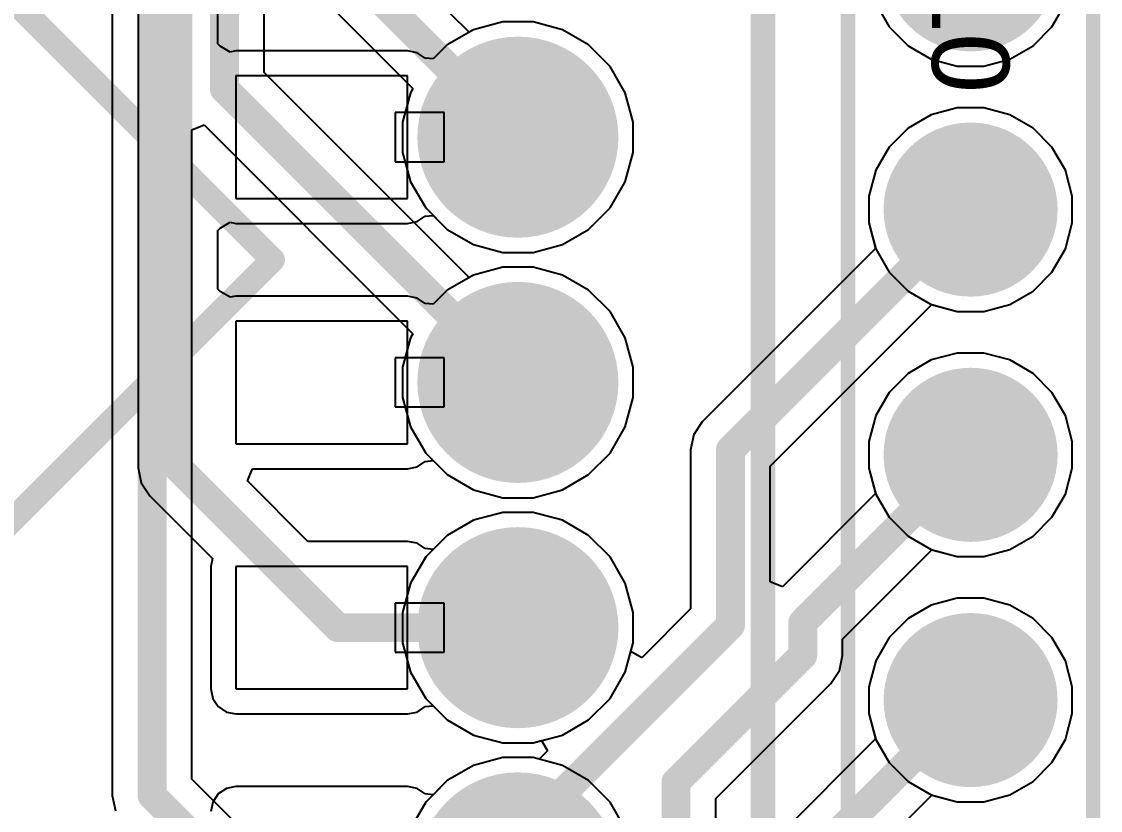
# Model space of a CAD drawing. Header units: inches. Extents: x -0.01 to 4.3, y -0.01 to 7.88.
# Drawn here: x 3.5499 to 3.99, y 3.607 to 3.9286 of the extents above; entities that cross this region are included whole.
import ezdxf

# ---------------------------------------------------------------- set-up
doc = ezdxf.new("R2010")
doc.units = ezdxf.units.IN
doc.header["$MEASUREMENT"] = 0
for name, color, linetype in [('Bottom Layer', 5, 'Continuous'), ('Bottom Solder', 6, 'Continuous'), ('Mechanical 29', 56, 'Continuous'), ('Multi-Layer', 9, 'Continuous'), ('Pad Holes', 156, 'Continuous'), ('Top Designator', 56, 'Continuous'), ('Top Layer', 1, 'Continuous'), ('Top Overlay', 2, 'Continuous'), ('Top Solder', 216, 'Continuous')]:
    doc.layers.add(name, color=color, linetype=linetype)
doc.styles.add('Arial', font='', dxfattribs={"height": 0.2})
doc.styles.get('Arial').set_extended_font_data('Arial')

# ---------------------------------------------------------------- blocks, each defined once
blk = doc.blocks.new('PLS_11_3')
at = {"layer": 'Bottom Layer'}
h = blk.add_hatch(color=5, dxfattribs=at)
edge = h.paths.add_edge_path()
edge.add_arc((0, 0), 0.0315, 0, 360)
h = blk.add_hatch(color=5, dxfattribs=at)
edge = h.paths.add_edge_path()
edge.add_arc((0.1, 0), 0.0315, 0, 360)
h = blk.add_hatch(color=5, dxfattribs=at)
edge = h.paths.add_edge_path()
edge.add_arc((0.2, 0), 0.0315, 0, 360)
h = blk.add_hatch(color=5, dxfattribs=at)
edge = h.paths.add_edge_path()
edge.add_arc((0.3, 0), 0.0315, 0, 360)
at = {"layer": 'Bottom Solder'}
h = blk.add_hatch(color=6, dxfattribs=at)
edge = h.paths.add_edge_path()
edge.add_arc((0, 0), 0.0355, 0, 360)
h = blk.add_hatch(color=6, dxfattribs=at)
edge = h.paths.add_edge_path()
edge.add_arc((0.1, 0), 0.0355, 0, 360)
h = blk.add_hatch(color=6, dxfattribs=at)
edge = h.paths.add_edge_path()
edge.add_arc((0.2, 0), 0.0355, 0, 360)
h = blk.add_hatch(color=6, dxfattribs=at)
edge = h.paths.add_edge_path()
edge.add_arc((0.3, 0), 0.0355, 0, 360)
at = {"layer": 'Multi-Layer'}
h = blk.add_hatch(color=9, dxfattribs=at)
edge = h.paths.add_edge_path()
edge.add_arc((0, 0), 0.0315, 0, 360)
h = blk.add_hatch(color=9, dxfattribs=at)
edge = h.paths.add_edge_path()
edge.add_arc((0.1, 0), 0.0315, 0, 360)
h = blk.add_hatch(color=9, dxfattribs=at)
edge = h.paths.add_edge_path()
edge.add_arc((0.2, 0), 0.0315, 0, 360)
h = blk.add_hatch(color=9, dxfattribs=at)
edge = h.paths.add_edge_path()
edge.add_arc((0.3, 0), 0.0315, 0, 360)
at = {"layer": 'Pad Holes'}
h = blk.add_hatch(color=7, dxfattribs=at)
edge = h.paths.add_edge_path()
edge.add_arc((0.1, 0), 0.02165, 0, 360)
h = blk.add_hatch(color=7, dxfattribs=at)
edge = h.paths.add_edge_path()
edge.add_arc((0.2, 0), 0.02165, 0, 360)
h = blk.add_hatch(color=7, dxfattribs=at)
edge = h.paths.add_edge_path()
edge.add_arc((0.3, 0), 0.02165, 0, 360)
at = {"layer": 'Top Layer'}
h = blk.add_hatch(color=1, dxfattribs=at)
edge = h.paths.add_edge_path()
edge.add_arc((0, 0), 0.0315, 0, 360)
h = blk.add_hatch(color=1, dxfattribs=at)
edge = h.paths.add_edge_path()
edge.add_arc((0.1, 0), 0.0315, 0, 360)
h = blk.add_hatch(color=1, dxfattribs=at)
edge = h.paths.add_edge_path()
edge.add_arc((0.2, 0), 0.0315, 0, 360)
h = blk.add_hatch(color=1, dxfattribs=at)
edge = h.paths.add_edge_path()
edge.add_arc((0.3, 0), 0.0315, 0, 360)
at = {"layer": 'Top Solder'}
h = blk.add_hatch(color=216, dxfattribs=at)
edge = h.paths.add_edge_path()
edge.add_arc((0, 0), 0.0355, 0, 360)
h = blk.add_hatch(color=216, dxfattribs=at)
edge = h.paths.add_edge_path()
edge.add_arc((0.1, 0), 0.0355, 0, 360)
h = blk.add_hatch(color=216, dxfattribs=at)
edge = h.paths.add_edge_path()
edge.add_arc((0.2, 0), 0.0355, 0, 360)
h = blk.add_hatch(color=216, dxfattribs=at)
edge = h.paths.add_edge_path()
edge.add_arc((0.3, 0), 0.0355, 0, 360)
at = {"layer": 'Mechanical 29'}
for points in [[(0.55, 0.05, 0.00591, 0.00591, 0), (-0.55, 0.05, 0.00591, 0.00591, 0)], [(0.55, -0.05, 0.00591, 0.00591, 0), (-0.55, -0.05, 0.00591, 0.00591, 0)]]:
    blk.add_lwpolyline(points, format="xyseb", dxfattribs=at)
at = {"layer": 'Top Overlay'}
for points in [[(0.55, 0.05, 0.00591, 0.00591, 0), (-0.55, 0.05, 0.00591, 0.00591, 0)], [(0.55, -0.05, 0.00591, 0.00591, 0), (-0.55, -0.05, 0.00591, 0.00591, 0)]]:
    blk.add_lwpolyline(points, format="xyseb", dxfattribs=at)
at = {"layer": 'Top Designator', "style": 'Arial'}
blk.add_text('XP10', height=0.031496, dxfattribs=at).set_placement((-0.0551, -0.01574))
blk = doc.blocks.new('B___P____4')
at = {"layer": 'Bottom Layer'}
h = blk.add_hatch(color=5, dxfattribs=at)
edge = h.paths.add_edge_path()
edge.add_arc((0.3, 0.05), 0.037, 0, 360)
h = blk.add_hatch(color=5, dxfattribs=at)
edge = h.paths.add_edge_path()
edge.add_arc((0.3, -0.05), 0.037, 0, 360)
h = blk.add_hatch(color=5, dxfattribs=at)
edge = h.paths.add_edge_path()
edge.add_arc((0.3, -0.15), 0.037, 0, 360)
h = blk.add_hatch(color=5, dxfattribs=at)
edge = h.paths.add_edge_path()
edge.add_arc((0.3, -0.25), 0.037, 0, 360)
at = {"layer": 'Bottom Solder'}
h = blk.add_hatch(color=6, dxfattribs=at)
edge = h.paths.add_edge_path()
edge.add_arc((0.3, 0.05), 0.041, 0, 360)
h = blk.add_hatch(color=6, dxfattribs=at)
edge = h.paths.add_edge_path()
edge.add_arc((0.3, -0.05), 0.041, 0, 360)
h = blk.add_hatch(color=6, dxfattribs=at)
edge = h.paths.add_edge_path()
edge.add_arc((0.3, -0.15), 0.041, 0, 360)
h = blk.add_hatch(color=6, dxfattribs=at)
edge = h.paths.add_edge_path()
edge.add_arc((0.3, -0.25), 0.041, 0, 360)
at = {"layer": 'Multi-Layer'}
h = blk.add_hatch(color=9, dxfattribs=at)
edge = h.paths.add_edge_path()
edge.add_arc((0.3, 0.05), 0.037, 0, 360)
h = blk.add_hatch(color=9, dxfattribs=at)
edge = h.paths.add_edge_path()
edge.add_arc((0.3, -0.05), 0.037, 0, 360)
h = blk.add_hatch(color=9, dxfattribs=at)
edge = h.paths.add_edge_path()
edge.add_arc((0.3, -0.15), 0.037, 0, 360)
h = blk.add_hatch(color=9, dxfattribs=at)
edge = h.paths.add_edge_path()
edge.add_arc((0.3, -0.25), 0.037, 0, 360)
at = {"layer": 'Pad Holes'}
h = blk.add_hatch(color=7, dxfattribs=at)
edge = h.paths.add_edge_path()
edge.add_arc((0.3, 0.05), 0.02, 0, 360)
h = blk.add_hatch(color=7, dxfattribs=at)
edge = h.paths.add_edge_path()
edge.add_arc((0.3, -0.05), 0.02, 0, 360)
h = blk.add_hatch(color=7, dxfattribs=at)
edge = h.paths.add_edge_path()
edge.add_arc((0.3, -0.15), 0.02, 0, 360)
at = {"layer": 'Top Layer'}
h = blk.add_hatch(color=1, dxfattribs=at)
edge = h.paths.add_edge_path()
edge.add_arc((0.3, 0.05), 0.037, 0, 360)
h = blk.add_hatch(color=1, dxfattribs=at)
edge = h.paths.add_edge_path()
edge.add_arc((0.3, -0.05), 0.037, 0, 360)
h = blk.add_hatch(color=1, dxfattribs=at)
edge = h.paths.add_edge_path()
edge.add_arc((0.3, -0.15), 0.037, 0, 360)
h = blk.add_hatch(color=1, dxfattribs=at)
edge = h.paths.add_edge_path()
edge.add_arc((0.3, -0.25), 0.037, 0, 360)
at = {"layer": 'Top Solder'}
h = blk.add_hatch(color=216, dxfattribs=at)
edge = h.paths.add_edge_path()
edge.add_arc((0.3, 0.05), 0.041, 0, 360)
h = blk.add_hatch(color=216, dxfattribs=at)
edge = h.paths.add_edge_path()
edge.add_arc((0.3, -0.05), 0.041, 0, 360)
h = blk.add_hatch(color=216, dxfattribs=at)
edge = h.paths.add_edge_path()
edge.add_arc((0.3, -0.15), 0.041, 0, 360)
h = blk.add_hatch(color=216, dxfattribs=at)
edge = h.paths.add_edge_path()
edge.add_arc((0.3, -0.25), 0.041, 0, 360)
at = {"layer": 'Bottom Layer'}
for p, q in [((0.255, 0.075), (0.185, 0.075)), ((0.185, 0.075), (0.185, 0.025)), ((0.255, 0.025), (0.255, 0.075)), ((0.27, 0.06), (0.25, 0.06)), ((0.25, 0.06), (0.25, 0.04)), ((0.27, 0.04), (0.27, 0.06)), ((0.25, 0.04), (0.27, 0.04)), ((0.185, 0.025), (0.255, 0.025)), ((0.255, -0.025), (0.185, -0.025)), ((0.185, -0.025), (0.185, -0.075)), ((0.255, -0.075), (0.255, -0.025)), ((0.27, -0.04), (0.25, -0.04)), ((0.25, -0.04), (0.25, -0.06)), ((0.27, -0.06), (0.27, -0.04)), ((0.25, -0.06), (0.27, -0.06)), ((0.185, -0.075), (0.255, -0.075)), ((0.255, -0.125), (0.185, -0.125)), ((0.185, -0.125), (0.185, -0.175)), ((0.255, -0.175), (0.255, -0.125)), ((0.27, -0.14), (0.25, -0.14)), ((0.25, -0.14), (0.25, -0.16)), ((0.27, -0.16), (0.27, -0.14)), ((0.25, -0.16), (0.27, -0.16)), ((0.185, -0.175), (0.255, -0.175))]:
    blk.add_line(p, q, dxfattribs=at)
at = {"layer": 'Top Overlay'}
for points in [[(0.4, -1.05, 0.01, 0.01, 0), (0.4, 1.05, 0.01, 0.01, 0)], [(0, 0.2, 0.01, 0.01, 0), (0.2, 0, 0.01, 0.01, 0)], [(0, -0.2, 0.01, 0.01, 0), (0.2, 0, 0.01, 0.01, 0)]]:
    blk.add_lwpolyline(points, format="xyseb", dxfattribs=at)
blk.add_lwpolyline([(0.1975, 0, 0.005, 0.005, 1), (0.2025, 0, 0.005, 0.005, 1)], format="xyseb", close=True, dxfattribs=at)
blk.add_lwpolyline([(0.1975, 0, 0.005, 0.005, 1), (0.2025, 0, 0.005, 0.005, 1)], format="xyseb", close=True, dxfattribs=at)

msp = doc.modelspace()

# ---------------------------------------------------------------- linework, layer by layer
at = {"layer": 'Bottom Layer'}
for p, q in [((3.59752, 4.00593), (3.59752, 3.74671)), ((3.62996, 3.91959), (3.62996, 3.9434)), ((3.89834, 3.93595), (3.9038, 3.92649)), ((3.97021, 3.92649), (3.97568, 3.93595)), ((3.73422, 3.92529), (3.7235, 3.91911)), ((3.74617, 3.9285), (3.73422, 3.92529)), ((3.75855, 3.9285), (3.74617, 3.9285)), ((3.7705, 3.92529), (3.75855, 3.9285)), ((3.78122, 3.91911), (3.7705, 3.92529)), ((3.9038, 3.92649), (3.91153, 3.91876)), ((3.96249, 3.91876), (3.97021, 3.92649)), ((3.63094, 3.91856), (3.62996, 3.91959)), ((3.63496, 3.91621), (3.63094, 3.91856)), ((3.63736, 3.91669), (3.63496, 3.91621)), ((3.70736, 3.91669), (3.63736, 3.91669)), ((3.71126, 3.91592), (3.70736, 3.91669)), ((3.7235, 3.91911), (3.71779, 3.91339)), ((3.78997, 3.91035), (3.78122, 3.91911)), ((3.91153, 3.91876), (3.92099, 3.9133)), ((3.95302, 3.9133), (3.96249, 3.91876)), ((3.71457, 3.91371), (3.71126, 3.91592)), ((3.71779, 3.91339), (3.71457, 3.91371)), ((3.92099, 3.9133), (3.93154, 3.91047)), ((3.94247, 3.91047), (3.95302, 3.9133)), ((3.79616, 3.89964), (3.78997, 3.91035)), ((3.93154, 3.91047), (3.94247, 3.91047)), ((3.79936, 3.88768), (3.79616, 3.89964)), ((3.92099, 3.89064), (3.91153, 3.88517)), ((3.93154, 3.89346), (3.92099, 3.89064)), ((3.94247, 3.89346), (3.93154, 3.89346)), ((3.95302, 3.89064), (3.94247, 3.89346)), ((3.96249, 3.88517), (3.95302, 3.89064)), ((3.79936, 3.87531), (3.79936, 3.88768)), ((3.91153, 3.88517), (3.9038, 3.87745)), ((3.97021, 3.87745), (3.96249, 3.88517)), ((3.9038, 3.87745), (3.89834, 3.86799)), ((3.97568, 3.86799), (3.97021, 3.87745)), ((3.79616, 3.86335), (3.79936, 3.87531)), ((3.89834, 3.86799), (3.89551, 3.85743)), ((3.9785, 3.85743), (3.97568, 3.86799)), ((3.78997, 3.85264), (3.79616, 3.86335)), ((3.89551, 3.85743), (3.89551, 3.84651)), ((3.9785, 3.84651), (3.9785, 3.85743)), ((3.78122, 3.84389), (3.78997, 3.85264)), ((3.63094, 3.84444), (3.63496, 3.84678)), ((3.63496, 3.84678), (3.63736, 3.8463)), ((3.63736, 3.8463), (3.70736, 3.8463)), ((3.70736, 3.8463), (3.71126, 3.84708)), ((3.71126, 3.84708), (3.71457, 3.84929)), ((3.71457, 3.84929), (3.71779, 3.8496)), ((3.71779, 3.8496), (3.7235, 3.84389)), ((3.89551, 3.84651), (3.89828, 3.83617)), ((3.97568, 3.83595), (3.9785, 3.84651)), ((3.62996, 3.8434), (3.63094, 3.84444)), ((3.62996, 3.81959), (3.62996, 3.8434)), ((3.7235, 3.84389), (3.73422, 3.8377)), ((3.7705, 3.8377), (3.78122, 3.84389)), ((3.73422, 3.8377), (3.74617, 3.8345)), ((3.75855, 3.8345), (3.7705, 3.8377)), ((3.74617, 3.8345), (3.75855, 3.8345)), ((3.89828, 3.83617), (3.82758, 3.76547)), ((3.97021, 3.82649), (3.97568, 3.83595)), ((3.74617, 3.8285), (3.73422, 3.82529)), ((3.75855, 3.8285), (3.74617, 3.8285)), ((3.7705, 3.82529), (3.75855, 3.8285)), ((3.73422, 3.82529), (3.7235, 3.81911)), ((3.78122, 3.81911), (3.7705, 3.82529)), ((3.96249, 3.81876), (3.97021, 3.82649)), ((3.63094, 3.81856), (3.62996, 3.81959)), ((3.63496, 3.81621), (3.63094, 3.81856)), ((3.63736, 3.81669), (3.63496, 3.81621)), ((3.70736, 3.81669), (3.63736, 3.81669)), ((3.71126, 3.81592), (3.70736, 3.81669)), ((3.71457, 3.81371), (3.71126, 3.81592)), ((3.7235, 3.81911), (3.71779, 3.81339)), ((3.78997, 3.81035), (3.78122, 3.81911)), ((3.95302, 3.8133), (3.96249, 3.81876)), ((3.71779, 3.81339), (3.71457, 3.81371)), ((3.85526, 3.74729), (3.92121, 3.81324)), ((3.92121, 3.81324), (3.93154, 3.81047)), ((3.94247, 3.81047), (3.95302, 3.8133)), ((3.79616, 3.79964), (3.78997, 3.81035)), ((3.93154, 3.81047), (3.94247, 3.81047)), ((3.79936, 3.78768), (3.79616, 3.79964)), ((3.93154, 3.79346), (3.92099, 3.79064)), ((3.94247, 3.79346), (3.93154, 3.79346)), ((3.95302, 3.79064), (3.94247, 3.79346)), ((3.92099, 3.79064), (3.91153, 3.78517)), ((3.96249, 3.78517), (3.95302, 3.79064)), ((3.79936, 3.77531), (3.79936, 3.78768)), ((3.91153, 3.78517), (3.9038, 3.77745)), ((3.97021, 3.77745), (3.96249, 3.78517)), ((3.9038, 3.77745), (3.89834, 3.76799)), ((3.97568, 3.76799), (3.97021, 3.77745)), ((3.79616, 3.76335), (3.79936, 3.77531)), ((3.89834, 3.76799), (3.89551, 3.75743)), ((3.9785, 3.75743), (3.97568, 3.76799)), ((3.78997, 3.75264), (3.79616, 3.76335)), ((3.82758, 3.76547), (3.82406, 3.76021)), ((3.82406, 3.76021), (3.82283, 3.754)), ((3.82283, 3.754), (3.82283, 3.68916)), ((3.89551, 3.75743), (3.89551, 3.74651)), ((3.9785, 3.74651), (3.9785, 3.75743)), ((3.71126, 3.74708), (3.71457, 3.74929)), ((3.71457, 3.74929), (3.71779, 3.7496)), ((3.71779, 3.7496), (3.7235, 3.74389)), ((3.78122, 3.74389), (3.78997, 3.75264)), ((3.59752, 3.74671), (3.59876, 3.74051)), ((3.64209, 3.7413), (3.64416, 3.7463)), ((3.64416, 3.7463), (3.70736, 3.7463)), ((3.70736, 3.7463), (3.71126, 3.74708)), ((3.85526, 3.70023), (3.85526, 3.74729)), ((3.89551, 3.74651), (3.89828, 3.73617)), ((3.97568, 3.73595), (3.9785, 3.74651)), ((3.59876, 3.74051), (3.60227, 3.73524)), ((3.66669, 3.71669), (3.64209, 3.7413)), ((3.7235, 3.74389), (3.73422, 3.7377)), ((3.7705, 3.7377), (3.78122, 3.74389)), ((3.73422, 3.7377), (3.74617, 3.7345)), ((3.75855, 3.7345), (3.7705, 3.7377)), ((3.89828, 3.73617), (3.86026, 3.69816)), ((3.97021, 3.72649), (3.97568, 3.73595)), ((3.60227, 3.73524), (3.62781, 3.70971)), ((3.74617, 3.7345), (3.75855, 3.7345)), ((3.74617, 3.7285), (3.73422, 3.72529)), ((3.75855, 3.7285), (3.74617, 3.7285)), ((3.7705, 3.72529), (3.75855, 3.7285)), ((3.73422, 3.72529), (3.7235, 3.71911)), ((3.78122, 3.71911), (3.7705, 3.72529)), ((3.96249, 3.71876), (3.97021, 3.72649)), ((3.7235, 3.71911), (3.71779, 3.71339)), ((3.78997, 3.71035), (3.78122, 3.71911)), ((3.95302, 3.7133), (3.96249, 3.71876)), ((3.70736, 3.71669), (3.66669, 3.71669)), ((3.71126, 3.71592), (3.70736, 3.71669)), ((3.71457, 3.71371), (3.71126, 3.71592)), ((3.62781, 3.70971), (3.62717, 3.7065)), ((3.71779, 3.71339), (3.71457, 3.71371)), ((3.79616, 3.69964), (3.78997, 3.71035)), ((3.88479, 3.67681), (3.92121, 3.71324)), ((3.92121, 3.71324), (3.93154, 3.71047)), ((3.93154, 3.71047), (3.94247, 3.71047)), ((3.94247, 3.71047), (3.95302, 3.7133)), ((3.62717, 3.7065), (3.62717, 3.6565)), ((3.79936, 3.68768), (3.79616, 3.69964)), ((3.86026, 3.69816), (3.85526, 3.70023)), ((3.93154, 3.69346), (3.92099, 3.69064)), ((3.94247, 3.69346), (3.93154, 3.69346)), ((3.95302, 3.69064), (3.94247, 3.69346)), ((3.79936, 3.67531), (3.79936, 3.68768)), ((3.82283, 3.68916), (3.80292, 3.66925)), ((3.92099, 3.69064), (3.91153, 3.68517)), ((3.96249, 3.68517), (3.95302, 3.69064)), ((3.91153, 3.68517), (3.9038, 3.67745)), ((3.97021, 3.67745), (3.96249, 3.68517)), ((3.79843, 3.67184), (3.79936, 3.67531)), ((3.88479, 3.67021), (3.88479, 3.67681)), ((3.9038, 3.67745), (3.89834, 3.66799)), ((3.97568, 3.66799), (3.97021, 3.67745)), ((3.80292, 3.66925), (3.79843, 3.67184)), ((3.88355, 3.66401), (3.88479, 3.67021)), ((3.89834, 3.66799), (3.89551, 3.65743)), ((3.9785, 3.65743), (3.97568, 3.66799)), ((3.88004, 3.65875), (3.88355, 3.66401)), ((3.83307, 3.61178), (3.88004, 3.65875)), ((3.89551, 3.65743), (3.89551, 3.64651)), ((3.9785, 3.64651), (3.9785, 3.65743)), ((3.62717, 3.6565), (3.62794, 3.65259)), ((3.62794, 3.65259), (3.63015, 3.64929)), ((3.63015, 3.64929), (3.63346, 3.64708)), ((3.71126, 3.64708), (3.71457, 3.64929)), ((3.71457, 3.64929), (3.71779, 3.6496)), ((3.71779, 3.6496), (3.7235, 3.64389)), ((3.63346, 3.64708), (3.63736, 3.6463)), ((3.63736, 3.6463), (3.70736, 3.6463)), ((3.70736, 3.6463), (3.71126, 3.64708)), ((3.7235, 3.64389), (3.73422, 3.6377)), ((3.89551, 3.64651), (3.89828, 3.63618)), ((3.97568, 3.63595), (3.9785, 3.64651)), ((3.73422, 3.6377), (3.74617, 3.6345)), ((3.75855, 3.6345), (3.76202, 3.63543)), ((3.76202, 3.63543), (3.76445, 3.63121)), ((3.89828, 3.63618), (3.83807, 3.57596)), ((3.97021, 3.62649), (3.97568, 3.63595)), ((3.74617, 3.6345), (3.75855, 3.6345)), ((3.76445, 3.63121), (3.7611, 3.62781)), ((3.74617, 3.6285), (3.73422, 3.62529)), ((3.75855, 3.6285), (3.74617, 3.6285)), ((3.7611, 3.62781), (3.75855, 3.6285)), ((3.96249, 3.61876), (3.97021, 3.62649)), ((3.73422, 3.62529), (3.7235, 3.61911)), ((3.7235, 3.61911), (3.71779, 3.61339)), ((3.95302, 3.6133), (3.96249, 3.61876)), ((3.63015, 3.61371), (3.62794, 3.6104)), ((3.63346, 3.61592), (3.63015, 3.61371)), ((3.63736, 3.61669), (3.63346, 3.61592)), ((3.70736, 3.61669), (3.63736, 3.61669)), ((3.71126, 3.61592), (3.70736, 3.61669)), ((3.71457, 3.61371), (3.71126, 3.61592)), ((3.71779, 3.61339), (3.71457, 3.61371)), ((3.8626, 3.55462), (3.92121, 3.61324)), ((3.92121, 3.61324), (3.93154, 3.61047)), ((3.94247, 3.61047), (3.95302, 3.6133)), ((3.62794, 3.6104), (3.62717, 3.6065)), ((3.83307, 3.57803), (3.83307, 3.61178)), ((3.93154, 3.61047), (3.94247, 3.61047))]:
    msp.add_line(p, q, dxfattribs=at)
for points in [[(3.61374, 3.74671, 0.01181, 0.01181, 0), (3.61374, 4.50874, 0.01181, 0.01181, 0)], [(3.83904, 3.754, 0.01181, 0.01181, 0), (3.93701, 3.85197, 0.01181, 0.01181, 0)], [(3.83904, 3.68244, 0.01181, 0.01181, 0), (3.83904, 3.754, 0.01181, 0.01181, 0)], [(3.86857, 3.68353, 0.01181, 0.01181, 0), (3.93701, 3.75197, 0.01181, 0.01181, 0)], [(3.61374, 3.74671, 0.01181, 0.01181, 0), (3.67896, 3.6815, 0.01181, 0.01181, 0)], [(3.75236, 3.59576, 0.01181, 0.01181, 0), (3.83904, 3.68244, 0.01181, 0.01181, 0)], [(3.86857, 3.67021, 0.01181, 0.01181, 0), (3.86857, 3.68353, 0.01181, 0.01181, 0)], [(3.67896, 3.6815, 0.01181, 0.01181, 0), (3.75236, 3.6815, 0.01181, 0.01181, 0)], [(3.81685, 3.61849, 0.01181, 0.01181, 0), (3.86857, 3.67021, 0.01181, 0.01181, 0)], [(3.84638, 3.56134, 0.01181, 0.01181, 0), (3.93701, 3.65197, 0.01181, 0.01181, 0)], [(3.81685, 3.54598, 0.01181, 0.01181, 0), (3.81685, 3.61849, 0.01181, 0.01181, 0)]]:
    msp.add_lwpolyline(points, format="xyseb", dxfattribs=at)
for points in [[(3.93406, 3.85197, 0.00591, 0.00591, 1), (3.93996, 3.85197, 0.00591, 0.00591, 1)], [(3.83609, 3.754, 0.00591, 0.00591, 1), (3.842, 3.754, 0.00591, 0.00591, 1)], [(3.83609, 3.754, 0.00591, 0.00591, 1), (3.842, 3.754, 0.00591, 0.00591, 1)], [(3.93406, 3.75197, 0.00591, 0.00591, 1), (3.93996, 3.75197, 0.00591, 0.00591, 1)], [(3.61079, 3.74671, 0.00591, 0.00591, 1), (3.61669, 3.74671, 0.00591, 0.00591, 1)], [(3.61079, 3.74671, 0.00591, 0.00591, 1), (3.61669, 3.74671, 0.00591, 0.00591, 1)], [(3.83609, 3.68244, 0.00591, 0.00591, 1), (3.842, 3.68244, 0.00591, 0.00591, 1)], [(3.83609, 3.68244, 0.00591, 0.00591, 1), (3.842, 3.68244, 0.00591, 0.00591, 1)], [(3.86562, 3.68353, 0.00591, 0.00591, 1), (3.87152, 3.68353, 0.00591, 0.00591, 1)], [(3.86562, 3.68353, 0.00591, 0.00591, 1), (3.87152, 3.68353, 0.00591, 0.00591, 1)], [(3.676, 3.6815, 0.00591, 0.00591, 1), (3.68191, 3.6815, 0.00591, 0.00591, 1)], [(3.676, 3.6815, 0.00591, 0.00591, 1), (3.68191, 3.6815, 0.00591, 0.00591, 1)], [(3.74941, 3.6815, 0.00591, 0.00591, 1), (3.75531, 3.6815, 0.00591, 0.00591, 1)], [(3.86562, 3.67021, 0.00591, 0.00591, 1), (3.87152, 3.67021, 0.00591, 0.00591, 1)], [(3.86562, 3.67021, 0.00591, 0.00591, 1), (3.87152, 3.67021, 0.00591, 0.00591, 1)], [(3.93406, 3.65197, 0.00591, 0.00591, 1), (3.93996, 3.65197, 0.00591, 0.00591, 1)], [(3.8139, 3.61849, 0.00591, 0.00591, 1), (3.8198, 3.61849, 0.00591, 0.00591, 1)], [(3.8139, 3.61849, 0.00591, 0.00591, 1), (3.8198, 3.61849, 0.00591, 0.00591, 1)]]:
    msp.add_lwpolyline(points, format="xyseb", close=True, dxfattribs=at)
at = {"layer": 'Top Layer'}
for p, q in [((3.58694, 4.5433), (3.58694, 3.61303)), ((3.7325, 3.9243), (3.67843, 3.97836)), ((3.6539, 3.95702), (3.70956, 3.90136)), ((3.6489, 3.90789), (3.6489, 3.95495)), ((3.89834, 3.93595), (3.9038, 3.92649)), ((3.97021, 3.92649), (3.97568, 3.93595)), ((3.73422, 3.92529), (3.7325, 3.9243)), ((3.74617, 3.9285), (3.73422, 3.92529)), ((3.75855, 3.9285), (3.74617, 3.9285)), ((3.7705, 3.92529), (3.75855, 3.9285)), ((3.78122, 3.91911), (3.7705, 3.92529)), ((3.9038, 3.92649), (3.91153, 3.91876)), ((3.96249, 3.91876), (3.97021, 3.92649)), ((3.78997, 3.91035), (3.78122, 3.91911)), ((3.91153, 3.91876), (3.92099, 3.9133)), ((3.95302, 3.9133), (3.96249, 3.91876)), ((3.92099, 3.9133), (3.93154, 3.91047)), ((3.94247, 3.91047), (3.95302, 3.9133)), ((3.7325, 3.8243), (3.6489, 3.90789)), ((3.79616, 3.89964), (3.78997, 3.91035)), ((3.93154, 3.91047), (3.94247, 3.91047)), ((3.70857, 3.89964), (3.70536, 3.88768)), ((3.70956, 3.90136), (3.70857, 3.89964)), ((3.79936, 3.88768), (3.79616, 3.89964)), ((3.92099, 3.89064), (3.91153, 3.88517)), ((3.93154, 3.89346), (3.92099, 3.89064)), ((3.94247, 3.89346), (3.93154, 3.89346)), ((3.95302, 3.89064), (3.94247, 3.89346)), ((3.96249, 3.88517), (3.95302, 3.89064)), ((3.61937, 3.88448), (3.62437, 3.88655)), ((3.62437, 3.88655), (3.70956, 3.80136)), ((3.70536, 3.88768), (3.70536, 3.87531)), ((3.79936, 3.87531), (3.79936, 3.88768)), ((3.61937, 3.61974), (3.61937, 3.88448)), ((3.91153, 3.88517), (3.9038, 3.87745)), ((3.97021, 3.87745), (3.96249, 3.88517)), ((3.9038, 3.87745), (3.89834, 3.86799)), ((3.97568, 3.86799), (3.97021, 3.87745)), ((3.70536, 3.87531), (3.70857, 3.86335)), ((3.79616, 3.86335), (3.79936, 3.87531)), ((3.89834, 3.86799), (3.89551, 3.85743)), ((3.9785, 3.85743), (3.97568, 3.86799)), ((3.70857, 3.86335), (3.71475, 3.85264)), ((3.78997, 3.85264), (3.79616, 3.86335)), ((3.89551, 3.85743), (3.89551, 3.84651)), ((3.9785, 3.84651), (3.9785, 3.85743)), ((3.71475, 3.85264), (3.7235, 3.84389)), ((3.78122, 3.84389), (3.78997, 3.85264)), ((3.89551, 3.84651), (3.89834, 3.83595)), ((3.97568, 3.83595), (3.9785, 3.84651)), ((3.7235, 3.84389), (3.73422, 3.8377)), ((3.7705, 3.8377), (3.78122, 3.84389)), ((3.73422, 3.8377), (3.74617, 3.8345)), ((3.75855, 3.8345), (3.7705, 3.8377)), ((3.74617, 3.8345), (3.75855, 3.8345)), ((3.89834, 3.83595), (3.9038, 3.82649)), ((3.97021, 3.82649), (3.97568, 3.83595)), ((3.74617, 3.8285), (3.73422, 3.82529)), ((3.75855, 3.8285), (3.74617, 3.8285)), ((3.7705, 3.82529), (3.75855, 3.8285)), ((3.73422, 3.82529), (3.7325, 3.8243)), ((3.78122, 3.81911), (3.7705, 3.82529)), ((3.9038, 3.82649), (3.91153, 3.81876)), ((3.96249, 3.81876), (3.97021, 3.82649)), ((3.78997, 3.81035), (3.78122, 3.81911)), ((3.91153, 3.81876), (3.92099, 3.8133)), ((3.95302, 3.8133), (3.96249, 3.81876)), ((3.92099, 3.8133), (3.93154, 3.81047)), ((3.94247, 3.81047), (3.95302, 3.8133)), ((3.79616, 3.79964), (3.78997, 3.81035)), ((3.93154, 3.81047), (3.94247, 3.81047)), ((3.70857, 3.79964), (3.70536, 3.78768)), ((3.70956, 3.80136), (3.70857, 3.79964)), ((3.79936, 3.78768), (3.79616, 3.79964)), ((3.93154, 3.79346), (3.92099, 3.79064)), ((3.94247, 3.79346), (3.93154, 3.79346)), ((3.95302, 3.79064), (3.94247, 3.79346)), ((3.92099, 3.79064), (3.91153, 3.78517)), ((3.96249, 3.78517), (3.95302, 3.79064)), ((3.70536, 3.78768), (3.70536, 3.77531)), ((3.79936, 3.77531), (3.79936, 3.78768)), ((3.91153, 3.78517), (3.9038, 3.77745)), ((3.97021, 3.77745), (3.96249, 3.78517)), ((3.9038, 3.77745), (3.89834, 3.76799)), ((3.97568, 3.76799), (3.97021, 3.77745)), ((3.70536, 3.77531), (3.70857, 3.76335)), ((3.79616, 3.76335), (3.79936, 3.77531)), ((3.89834, 3.76799), (3.89551, 3.75743)), ((3.9785, 3.75743), (3.97568, 3.76799)), ((3.70857, 3.76335), (3.71475, 3.75264)), ((3.78997, 3.75264), (3.79616, 3.76335)), ((3.89551, 3.75743), (3.89551, 3.74651)), ((3.9785, 3.74651), (3.9785, 3.75743)), ((3.71475, 3.75264), (3.7235, 3.74389)), ((3.78122, 3.74389), (3.78997, 3.75264)), ((3.89551, 3.74651), (3.89834, 3.73595)), ((3.97568, 3.73595), (3.9785, 3.74651)), ((3.7235, 3.74389), (3.73422, 3.7377)), ((3.7705, 3.7377), (3.78122, 3.74389)), ((3.73422, 3.7377), (3.74617, 3.7345)), ((3.75855, 3.7345), (3.7705, 3.7377)), ((3.89834, 3.73595), (3.9038, 3.72649)), ((3.97021, 3.72649), (3.97568, 3.73595)), ((3.74617, 3.7345), (3.75855, 3.7345)), ((3.74617, 3.7285), (3.73422, 3.72529)), ((3.75855, 3.7285), (3.74617, 3.7285)), ((3.7705, 3.72529), (3.75855, 3.7285)), ((3.73422, 3.72529), (3.7235, 3.71911)), ((3.78122, 3.71911), (3.7705, 3.72529)), ((3.9038, 3.72649), (3.91153, 3.71876)), ((3.96249, 3.71876), (3.97021, 3.72649)), ((3.7235, 3.71911), (3.71475, 3.71035)), ((3.78997, 3.71035), (3.78122, 3.71911)), ((3.91153, 3.71876), (3.92099, 3.7133)), ((3.95302, 3.7133), (3.96249, 3.71876)), ((3.71475, 3.71035), (3.70857, 3.69964)), ((3.79616, 3.69964), (3.78997, 3.71035)), ((3.92099, 3.7133), (3.93154, 3.71047)), ((3.93154, 3.71047), (3.94247, 3.71047)), ((3.94247, 3.71047), (3.95302, 3.7133)), ((3.70857, 3.69964), (3.70536, 3.68768)), ((3.79936, 3.68768), (3.79616, 3.69964)), ((3.93154, 3.69346), (3.92099, 3.69064)), ((3.94247, 3.69346), (3.93154, 3.69346)), ((3.95302, 3.69064), (3.94247, 3.69346)), ((3.70536, 3.68768), (3.70536, 3.67531)), ((3.79936, 3.67531), (3.79936, 3.68768)), ((3.92099, 3.69064), (3.91153, 3.68517)), ((3.96249, 3.68517), (3.95302, 3.69064)), ((3.91153, 3.68517), (3.9038, 3.67745)), ((3.97021, 3.67745), (3.96249, 3.68517)), ((3.70536, 3.67531), (3.70857, 3.66335)), ((3.79616, 3.66335), (3.79936, 3.67531)), ((3.9038, 3.67745), (3.89834, 3.66799)), ((3.97568, 3.66799), (3.97021, 3.67745)), ((3.89834, 3.66799), (3.89551, 3.65743)), ((3.9785, 3.65743), (3.97568, 3.66799)), ((3.70857, 3.66335), (3.71475, 3.65264)), ((3.78997, 3.65264), (3.79616, 3.66335)), ((3.89551, 3.65743), (3.89551, 3.64651)), ((3.9785, 3.64651), (3.9785, 3.65743)), ((3.71475, 3.65264), (3.7235, 3.64389)), ((3.78122, 3.64389), (3.78997, 3.65264)), ((3.7235, 3.64389), (3.73422, 3.6377)), ((3.7705, 3.6377), (3.78122, 3.64389)), ((3.89551, 3.64651), (3.89834, 3.63595)), ((3.97568, 3.63595), (3.9785, 3.64651)), ((3.73422, 3.6377), (3.74617, 3.6345)), ((3.75855, 3.6345), (3.7705, 3.6377)), ((3.89834, 3.63595), (3.9038, 3.62649)), ((3.97021, 3.62649), (3.97568, 3.63595)), ((3.74617, 3.6345), (3.75855, 3.6345)), ((3.74617, 3.6285), (3.73422, 3.62529)), ((3.75855, 3.6285), (3.74617, 3.6285)), ((3.7705, 3.62529), (3.75855, 3.6285)), ((3.9038, 3.62649), (3.91153, 3.61876)), ((3.96249, 3.61876), (3.97021, 3.62649)), ((3.73422, 3.62529), (3.7235, 3.61911)), ((3.78122, 3.61911), (3.7705, 3.62529)), ((3.67445, 3.56467), (3.61937, 3.61974)), ((3.7235, 3.61911), (3.71475, 3.61035)), ((3.78997, 3.61035), (3.78122, 3.61911)), ((3.91153, 3.61876), (3.92099, 3.6133)), ((3.95302, 3.6133), (3.96249, 3.61876)), ((3.58694, 3.61303), (3.58818, 3.60682)), ((3.92099, 3.6133), (3.93154, 3.61047)), ((3.94247, 3.61047), (3.95302, 3.6133)), ((3.71475, 3.61035), (3.70857, 3.59964)), ((3.79616, 3.59964), (3.78997, 3.61035)), ((3.93154, 3.61047), (3.94247, 3.61047))]:
    msp.add_line(p, q, dxfattribs=at)
for points in [[(3.60316, 3.61303, 0.01181, 0.01181, 0), (3.60316, 4.5433, 0.01181, 0.01181, 0)], [(3.63269, 3.90117, 0.01181, 0.01181, 0), (3.63269, 4.53107, 0.01181, 0.01181, 0)], [(3.66221, 3.97165, 0.01181, 0.01181, 0), (3.75236, 3.8815, 0.01181, 0.01181, 0)], [(3.63269, 3.90117, 0.01181, 0.01181, 0), (3.75236, 3.7815, 0.01181, 0.01181, 0)], [(3.60316, 3.61303, 0.01181, 0.01181, 0), (3.66298, 3.5532, 0.01181, 0.01181, 0)]]:
    msp.add_lwpolyline(points, format="xyseb", dxfattribs=at)
for points in [[(3.62973, 3.90117, 0.00591, 0.00591, 1), (3.63564, 3.90117, 0.00591, 0.00591, 1)], [(3.62973, 3.90117, 0.00591, 0.00591, 1), (3.63564, 3.90117, 0.00591, 0.00591, 1)], [(3.74941, 3.8815, 0.00591, 0.00591, 1), (3.75531, 3.8815, 0.00591, 0.00591, 1)], [(3.74941, 3.7815, 0.00591, 0.00591, 1), (3.75531, 3.7815, 0.00591, 0.00591, 1)], [(3.6002, 3.61303, 0.00591, 0.00591, 1), (3.60611, 3.61303, 0.00591, 0.00591, 1)], [(3.6002, 3.61303, 0.00591, 0.00591, 1), (3.60611, 3.61303, 0.00591, 0.00591, 1)]]:
    msp.add_lwpolyline(points, format="xyseb", close=True, dxfattribs=at)

# ---------------------------------------------------------------- block references
msp.add_blockref('B___P____4', (3.45236, 3.8315))
at = {"rotation": 270}
msp.add_blockref('PLS_11_3', (3.93701, 3.95197), dxfattribs=at)

doc.saveas('drawing.dxf')
